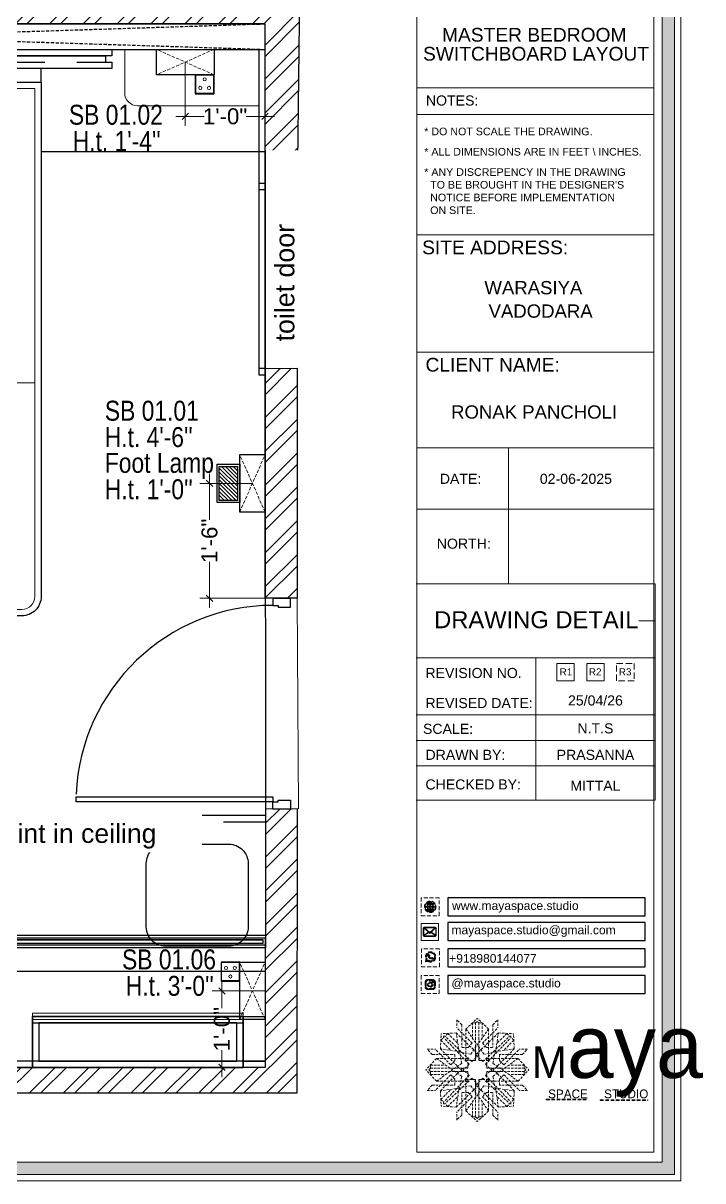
# Model space of a CAD drawing. Header units: millimetres. Extents: x 145796 to 148307, y -176303 to -174465.
# Drawn here: x 146425.8 to 146532.3, y -175260.6 to -175079.2 of the extents above; entities that cross this region are included whole.
import ezdxf
from ezdxf.enums import TextEntityAlignment as Align

# ---------------------------------------------------------------- set-up
doc = ezdxf.new("R2010")
doc.units = ezdxf.units.MM
doc.header["$MEASUREMENT"] = 0
doc.header["$PDMODE"] = 2
for name, pattern in [('00 . GROUND FLOOR$0$DASHED', [0.75, 0.5, -0.25]), ('DASHED', [0.75, 0.5, -0.25]), ('DASHED2', [0.375, 0.25, -0.125]), ('DASHEDX2', [1.5, 1, -0.5])]:
    doc.linetypes.add(name, pattern=pattern)
doc.layers.get('Defpoints').update_dxf_attribs({"color": 220})
for name, color, linetype in [('09ELECTRICAL', 5, 'Continuous'), ('AR DOOR', 40, 'Continuous'), ('AR ELE-5', 134, 'Continuous'), ('AR HATCH-7', 7, 'Continuous')]:
    doc.layers.add(name, color=color, linetype=linetype)
for name, color, linetype, lineweight in [('Dimension', 10, 'DASHEDX2', 20), ('ELEC-wires', 1, 'DASHED2', 13), ('Electrical', 84, 'Continuous', 30), ('ELEVATION ( SPIRAL STAIR )', 250, 'Continuous', 9), ('FUR1', 1, 'Continuous', 0), ('FURNITURE', 32, 'Continuous', 9), ('FURNITURE-1', 252, 'Continuous', 13), ('GF FALSE CEILING', 6, 'Continuous', 35), ('hatch-rcc', 251, 'Continuous', 9), ('Labelling', 1, 'Continuous', 25), ('NAME PLATE', 7, 'Continuous', 25), ('wall', 7, 'Continuous', 30)]:
    doc.layers.add(name, color=color, linetype=linetype, lineweight=lineweight)
doc.styles.add('Aerial', font='arial.ttf')
doc.styles.add('Arial', font='arial.ttf')
doc.styles.get("Standard").update_dxf_attribs({"font": 'arial.ttf', "height": 6})
doc.styles.add('style4', font='ARIALN.TTF')
doc.dimstyles.new('Cn_BT_9 ( BOLD )', dxfattribs={"dimtxt": 2.5, "dimasz": 1, "dimexe": 1.5, "dimexo": 0, "dimgap": 0.09, "dimtad": 0, "dimdec": 0, "dimzin": 3, "dimdsep": 46, "dimlunit": 4, "dimtxsty": 'Aerial', "dimblk": 'OBLIQUE', "dimcen": 0.09, "dimdle": 1.5, "dimclrd": 1, "dimclre": 1, "dimclrt": 5, "dimadec": 0, "dimazin": 0, "dimtfac": 0.75, "dimtdec": 0, "dimtofl": 0, "dimtmove": 0, "dimatfit": 3, "dimldrblk": 'OBLIQUE', "dimfxl": 0, "dimtolj": 1, "dimtzin": 0, "dimlwd": 15, "dimlwe": 15, "dimarcsym": 0})

# ---------------------------------------------------------------- blocks, each defined once
blk = doc.blocks.new('FSFSF')
at = {"color": 42, "lineweight": 5, "true_color": 0xe0ac11}
for p, q in [((28600.03, 143.51), (28600.03, 140.16)), ((28602.15, 141.41), (28600.03, 143.51)), ((28606.47, 133.76), (28600.03, 140.16)), ((28602.15, 141.41), (28602.15, 131.95)), ((28603.86, 139.69), (28608.58, 144.08)), ((28607.9, 142.22), (28606.58, 142.22)), ((28606.58, 142.22), (28606.58, 135.84)), ((28607.9, 142.22), (28608.58, 142.85)), ((28607.9, 142.22), (28607.9, 126.58)), ((28613.31, 139.69), (28608.58, 144.08)), ((28609.27, 142.22), (28608.59, 142.85)), ((28609.27, 142.22), (28609.27, 126.58)), ((28609.27, 142.22), (28610.59, 142.22)), ((28610.59, 142.22), (28610.59, 135.84)), ((28610.7, 133.76), (28617.14, 140.16)), ((28615.02, 141.41), (28617.14, 143.51)), ((28615.02, 141.41), (28615.02, 131.95)), ((28617.14, 143.51), (28617.14, 140.16)), ((28593.19, 131.45), (28593.54, 137.71)), ((28593.39, 135), (28594.56, 136.12)), ((28599.8, 138.06), (28593.54, 137.71)), ((28595.12, 136.69), (28594.53, 136.69)), ((28594.56, 136.12), (28594.56, 136.71)), ((28605.17, 124.98), (28594.56, 136.12)), ((28596.24, 137.86), (28595.12, 136.69)), ((28606.27, 126.08), (28595.12, 136.69)), ((28596.24, 137.86), (28600.47, 133.65)), ((28601.03, 130), (28599.8, 138.06)), ((28599.8, 138.05), (28608.58, 129.56)), ((28603.86, 126.58), (28603.86, 139.69)), ((28603.86, 139.69), (28608.58, 133.02)), ((28613.31, 139.69), (28608.59, 133.02)), ((28617.37, 138.05), (28608.59, 129.56)), ((28610.9, 126.08), (28622.05, 136.69)), ((28612.02, 124.98), (28622.62, 136.12)), ((28613.31, 126.58), (28613.31, 139.69)), ((28616.14, 130), (28617.37, 138.06)), ((28620.93, 137.86), (28616.7, 133.65)), ((28617.37, 138.06), (28623.63, 137.71)), ((28620.93, 137.86), (28622.05, 136.69)), ((28622.05, 136.69), (28622.64, 136.69)), ((28622.62, 136.12), (28622.62, 136.71)), ((28623.8, 135), (28622.62, 136.12)), ((28624, 131.45), (28623.65, 137.71)), ((28587.73, 131.22), (28591.08, 131.22)), ((28589.84, 129.1), (28587.73, 131.22)), ((28597.49, 124.78), (28591.08, 131.22)), ((28593.19, 131.45), (28601.69, 122.67)), ((28601.25, 130.22), (28593.19, 131.45)), ((28593.39, 135), (28597.6, 130.78)), ((28604.75, 131.95), (28602.15, 131.95)), ((28606.47, 133.76), (28604.75, 131.95)), ((28605.86, 129.18), (28608.58, 133.02)), ((28611.31, 129.18), (28608.59, 133.02)), ((28610.7, 133.76), (28612.42, 131.95)), ((28612.42, 131.95), (28615.02, 131.95)), ((28623.99, 131.45), (28615.5, 122.67)), ((28615.94, 130.22), (28624, 131.45)), ((28623.8, 135), (28619.59, 130.78)), ((28619.7, 124.78), (28626.1, 131.22)), ((28629.45, 131.22), (28626.1, 131.22)), ((28627.34, 129.1), (28629.45, 131.22)), ((28591.56, 127.39), (28587.17, 122.66)), ((28589.84, 129.1), (28599.29, 129.1)), ((28604.66, 127.39), (28591.56, 127.39)), ((28591.56, 127.39), (28598.23, 122.67)), ((28597.49, 124.78), (28599.29, 126.5)), ((28599.29, 126.5), (28599.29, 129.1)), ((28605.86, 129.18), (28601.03, 130)), ((28602.07, 125.39), (28601.25, 130.22)), ((28603.68, 126.54), (28603.68, 127.39)), ((28604.66, 126.54), (28603.68, 126.54)), ((28604.71, 127.57), (28603.86, 127.57)), ((28607.9, 126.58), (28603.86, 126.58)), ((28604.66, 123.35), (28604.66, 127.39)), ((28604.7, 126.58), (28604.71, 127.57)), ((28606.27, 126.08), (28608.58, 128.27)), ((28607.9, 128.92), (28608.58, 129.56)), ((28607.9, 128.92), (28608.58, 128.27)), ((28609.27, 128.92), (28608.59, 129.56)), ((28609.27, 128.92), (28608.59, 128.27)), ((28610.9, 126.08), (28608.59, 128.27)), ((28609.27, 126.58), (28613.31, 126.58)), ((28611.31, 129.18), (28616.14, 130)), ((28612.46, 126.58), (28612.46, 127.57)), ((28612.46, 127.57), (28613.31, 127.57)), ((28612.52, 123.35), (28612.52, 127.39)), ((28612.52, 127.39), (28625.63, 127.39)), ((28612.52, 126.54), (28613.51, 126.54)), ((28613.51, 126.54), (28613.51, 127.39)), ((28615.12, 125.39), (28615.94, 130.22)), ((28627.34, 129.1), (28617.89, 129.1)), ((28617.89, 126.5), (28617.89, 129.1)), ((28619.7, 124.78), (28617.89, 126.5)), ((28625.63, 127.39), (28618.96, 122.67)), ((28625.63, 127.39), (28630.02, 122.66)), ((28591.56, 117.94), (28587.17, 122.66)), ((28589.03, 123.35), (28588.4, 122.67)), ((28589.03, 121.98), (28588.4, 122.65)), ((28589.03, 123.35), (28589.03, 124.67)), ((28589.03, 124.67), (28595.4, 124.67)), ((28589.03, 123.35), (28604.66, 123.35)), ((28589.03, 121.98), (28604.66, 121.98)), ((28589.03, 121.98), (28589.03, 120.66)), ((28589.03, 120.66), (28595.4, 120.66)), ((28591.56, 117.94), (28598.23, 122.65)), ((28593.19, 113.88), (28601.69, 122.65)), ((28602.07, 125.39), (28598.23, 122.67)), ((28602.07, 119.94), (28598.23, 122.65)), ((28602.33, 123.35), (28601.69, 122.67)), ((28602.33, 121.98), (28601.69, 122.65)), ((28602.33, 123.35), (28602.97, 122.67)), ((28602.33, 121.98), (28602.97, 122.65)), ((28605.17, 124.98), (28602.97, 122.67)), ((28605.17, 120.35), (28602.97, 122.65)), ((28604.66, 121.98), (28604.66, 117.94)), ((28612.02, 124.98), (28614.21, 122.67)), ((28612.02, 120.35), (28614.21, 122.65)), ((28628.16, 123.35), (28612.52, 123.35)), ((28612.52, 121.98), (28612.52, 117.94)), ((28628.16, 121.98), (28612.52, 121.98)), ((28614.85, 123.35), (28614.21, 122.67)), ((28614.85, 121.98), (28614.21, 122.65)), ((28614.85, 123.35), (28615.5, 122.67)), ((28614.85, 121.98), (28615.5, 122.65)), ((28615.12, 125.39), (28618.96, 122.67)), ((28615.12, 119.94), (28618.96, 122.65)), ((28623.99, 113.88), (28615.5, 122.65)), ((28625.63, 117.94), (28618.96, 122.65)), ((28628.16, 124.67), (28621.78, 124.67)), ((28628.16, 120.66), (28621.78, 120.66)), ((28625.63, 117.94), (28630.02, 122.66)), ((28628.16, 123.35), (28628.16, 124.67)), ((28628.16, 123.35), (28628.78, 122.67)), ((28628.16, 121.98), (28628.78, 122.65)), ((28628.16, 121.98), (28628.16, 120.66)), ((28589.84, 116.23), (28587.73, 114.11)), ((28589.84, 116.23), (28599.29, 116.23)), ((28597.49, 120.54), (28591.08, 114.11)), ((28604.66, 117.94), (28591.56, 117.94)), ((28605.17, 120.35), (28594.56, 109.2)), ((28606.27, 119.15), (28595.12, 108.54)), ((28597.49, 120.54), (28599.29, 118.83)), ((28599.29, 118.83), (28599.29, 116.23)), ((28605.86, 116.05), (28601.03, 115.23)), ((28602.07, 119.94), (28601.25, 115.1)), ((28604.66, 118.78), (28603.68, 118.78)), ((28603.68, 118.78), (28603.68, 117.94)), ((28607.9, 118.65), (28603.86, 118.65)), ((28603.86, 118.65), (28603.86, 105.54)), ((28604.71, 117.66), (28603.86, 117.66)), ((28604.7, 118.65), (28604.71, 117.66)), ((28605.86, 116.05), (28608.58, 112.21)), ((28606.27, 119.15), (28608.58, 116.96)), ((28607.9, 103.01), (28607.9, 118.65)), ((28607.9, 116.31), (28608.58, 116.96)), ((28607.9, 116.31), (28608.58, 115.67)), ((28610.9, 119.15), (28608.59, 116.96)), ((28609.27, 116.31), (28608.59, 116.96)), ((28609.27, 116.31), (28608.59, 115.67)), ((28611.31, 116.05), (28608.59, 112.21)), ((28609.27, 118.65), (28613.31, 118.65)), ((28609.27, 103.01), (28609.27, 118.65)), ((28610.9, 119.15), (28622.05, 108.54)), ((28611.31, 116.05), (28616.14, 115.23)), ((28612.02, 120.35), (28622.62, 109.2)), ((28612.46, 118.65), (28612.46, 117.66)), ((28612.46, 117.66), (28613.31, 117.66)), ((28612.52, 118.78), (28613.51, 118.78)), ((28612.52, 117.94), (28625.63, 117.94)), ((28613.31, 118.65), (28613.31, 105.54)), ((28613.51, 118.78), (28613.51, 117.94)), ((28615.12, 119.94), (28615.94, 115.1)), ((28619.7, 120.54), (28617.89, 118.83)), ((28617.89, 118.83), (28617.89, 116.23)), ((28627.34, 116.23), (28617.89, 116.23)), ((28619.7, 120.54), (28626.1, 114.11)), ((28627.34, 116.23), (28629.45, 114.11)), ((28587.73, 114.11), (28591.08, 114.11)), ((28601.25, 115.1), (28593.19, 113.87)), ((28593.19, 113.87), (28593.54, 107.62)), ((28593.39, 110.32), (28597.6, 114.55)), ((28596.24, 107.37), (28600.47, 111.58)), ((28599.8, 107.17), (28608.58, 115.67)), ((28601.03, 115.23), (28599.8, 107.17)), ((28606.47, 111.47), (28600.03, 105.07)), ((28602.15, 103.82), (28602.15, 113.27)), ((28604.75, 113.27), (28602.15, 113.27)), ((28603.86, 105.54), (28608.58, 112.21)), ((28606.47, 111.47), (28604.75, 113.27)), ((28617.37, 107.17), (28608.59, 115.67)), ((28613.31, 105.54), (28608.59, 112.21)), ((28610.7, 111.47), (28612.42, 113.27)), ((28610.7, 111.47), (28617.14, 105.07)), ((28612.42, 113.27), (28615.02, 113.27)), ((28615.02, 103.82), (28615.02, 113.27)), ((28615.94, 115.1), (28624, 113.87)), ((28616.14, 115.23), (28617.37, 107.17)), ((28620.93, 107.37), (28616.7, 111.58)), ((28623.8, 110.32), (28619.59, 114.55)), ((28624, 113.87), (28623.65, 107.62)), ((28629.45, 114.11), (28626.1, 114.11)), ((28593.39, 110.32), (28594.56, 109.2)), ((28599.8, 107.17), (28593.54, 107.52)), ((28595.12, 108.54), (28594.53, 108.54)), ((28594.56, 109.2), (28594.56, 108.61)), ((28596.24, 107.37), (28595.12, 108.54)), ((28606.58, 103.01), (28606.58, 109.38)), ((28610.59, 103.01), (28610.59, 109.38)), ((28617.37, 107.17), (28623.63, 107.52)), ((28620.93, 107.37), (28622.05, 108.54)), ((28622.05, 108.54), (28622.64, 108.54)), ((28623.8, 110.32), (28622.62, 109.2)), ((28622.62, 109.2), (28622.62, 108.61)), ((28600.03, 101.71), (28600.03, 105.07)), ((28602.15, 103.82), (28600.03, 101.71)), ((28603.86, 105.54), (28608.58, 101.15)), ((28607.9, 103.01), (28606.58, 103.01)), ((28607.9, 103.01), (28608.58, 102.38)), ((28613.31, 105.54), (28608.58, 101.15)), ((28609.27, 103.01), (28608.59, 102.38)), ((28609.27, 103.01), (28610.59, 103.01)), ((28615.02, 103.82), (28617.14, 101.71)), ((28617.14, 101.71), (28617.14, 105.07))]:
    blk.add_line(p, q, dxfattribs=at)
blk = doc.blocks.new('hgwg')
at = {"layer": 'Dimension', "true_color": 0xd39e00}
h = blk.add_hatch(color=42, dxfattribs=at)
h.dxf.hatch_style = 1
h.paths.add_polyline_path([(27505.71, 45.05), (27494.27, 45.05), (27494.27, 44.9), (27505.71, 44.9)])
h = blk.add_hatch(color=42, dxfattribs=at)
h.dxf.hatch_style = 1
h.paths.add_polyline_path([(27523.3, 44.9), (27509.68, 44.9), (27509.68, 44.75), (27523.3, 44.75)])
at = {"layer": 'Dimension', "color": 42, "true_color": 0xd39e00}
for p, q in [((27494.27, 45.05), (27505.71, 45.05)), ((27494.27, 44.9), (27494.27, 45.05)), ((27494.27, 44.9), (27505.71, 44.9)), ((27505.71, 45.05), (27505.71, 44.9)), ((27509.68, 44.9), (27523.3, 44.9)), ((27509.68, 44.9), (27509.68, 44.75)), ((27509.68, 44.75), (27523.3, 44.75)), ((27523.3, 44.75), (27523.3, 44.9))]:
    blk.add_line(p, q, dxfattribs=at)
at = {"layer": 'Dimension', "color": 42, "true_color": 0xd39e00, "attachment_point": 1}
for s, width, insert, char_height in [('{\\fCinzel|b0|i0|c0|p2;\\H1.5x;M\\fAmsterdam One|b0|i0|c0|p2;\\H2x;aya}', 85.3277, (27490.17, 69.17), 6), ('{\\fCinzel|b0|i0|c0|p0;SPACE     STUDIO}', 66.129, (27494.83, 47.86), 2.5)]:
    blk.add_mtext_dynamic_manual_height_columns(s, width=width, gutter_width=30, heights=[0], dxfattribs=dict(at, insert=insert, char_height=char_height))
blk = doc.blocks.new('aggerg')
at = {"layer": 'Dimension', "color": 42, "true_color": 0xd39e00}
blk.add_lwpolyline([(-1.41, 1.41), (1.41, 1.41), (1.41, -1.41), (-1.41, -1.41)], close=True, dxfattribs=at)
at = {"layer": 'NAME PLATE', "lineweight": 0, "insert": (-0.03, 0.62), "char_height": 1.151, "width": 2.2458, "attachment_point": 2, "style": 'Arial'}
blk.add_mtext('R3', dxfattribs=at)
blk = doc.blocks.new('QEGW4TG')
at = {"layer": 'Dimension', "true_color": 0x000000}
h = blk.add_hatch(color=18, dxfattribs=at)
h.dxf.hatch_style = 1
h.paths.add_polyline_path([(2.69, 1.93, 0.170513), (2.95, 1.97, 0.190337), (3.11, 2.18, 0.316231), (3.07, 2.28), (2.79, 2.37, 0.273721), (2.69, 2.34, 0.040749), (2.63, 2.27, -0.441282), (2.53, 2.25, -0.11828), (2.06, 2.64, -0.441282), (2.07, 2.74, 0.040749), (2.13, 2.81, 0.290083), (2.14, 2.92), (2.01, 3.18, 0.316231), (1.91, 3.2, 0.190337), (1.73, 3, 0.170513), (1.72, 2.74, 0.252784)], flags=0)
h.paths.add_polyline_path([(1.19, 1.98), (1.03, 1.3, 0.550912), (1.11, 1.23), (1.75, 1.39, 6.344125)])
h.paths.add_polyline_path([(1.81, 1.7), (1.4, 1.6), (1.5, 2.03, -9.071339)], flags=16)
h.paths.add_polyline_path([(3.11, 2.16, -0.17811), (2.95, 1.97, -0.170513), (2.69, 1.93, -0.252784), (1.72, 2.74, -0.170513), (1.73, 3, -0.17811), (1.89, 3.19, -0.370089), (2.01, 3.18), (2.14, 2.92, -0.307185), (2.13, 2.8, -0.041087), (2.06, 2.73, 0.321676), (2.05, 2.65, 0.126524), (2.55, 2.24, 0.312216), (2.62, 2.26, -0.041087), (2.68, 2.34, -0.290673), (2.79, 2.37), (3.07, 2.28, -0.370089)], flags=0)
h = blk.add_hatch(color=18, dxfattribs=at)
h.dxf.hatch_style = 1
h.paths.add_polyline_path([(2.79, 2.37, 0.273721), (2.69, 2.34, 0.040749), (2.63, 2.27, -0.441282), (2.53, 2.25, -0.11828), (2.06, 2.64, -0.441282), (2.07, 2.74, 0.040749), (2.13, 2.81, 0.290083), (2.14, 2.92), (2.01, 3.18, 0.316231), (1.91, 3.2, 0.190337), (1.73, 3, 0.170513), (1.72, 2.74, 0.252784), (2.69, 1.93, 0.170513), (2.95, 1.97, 0.190337), (3.11, 2.18, 0.316231), (3.07, 2.28)])
for p, q in [((2.01, 3.18), (2.14, 2.92)), ((1.19, 1.98), (1.03, 1.3)), ((1.1, 1.23), (1.75, 1.39)), ((1.5, 2.03), (1.4, 1.6)), ((1.4, 1.6), (1.81, 1.7)), ((3.07, 2.28), (2.8, 2.36))]:
    blk.add_line(p, q)
blk.add_lwpolyline([(0, 0), (4.68, 0), (4.68, 4.68), (0, 4.68)], close=True)
for centre, radius, start, end in [((2.39, 2.56), 1.34, 241.4727, 205.6422), ((2.39, 2.56), 1.04, 235.9962, 210.8333), ((2.09, 2.87), 0.39, 159.7007, 198.4072), ((2.07, 2.87), 0.364, 118.9685, 159.3648), ((1.94, 3.12), 0.0896, 41.8985, 123.1344), ((1.09, 1.29), 0.0598, 164.8483, 282.1458), ((2.96, 3.23), 1.33, 201.4218, 258.1669), ((2.11, 2.68), 0.066, 135.9932, 224.8892), ((1.67, 3.16), 0.586, 312.4617, 321.8728), ((3.12, 3.42), 1.31, 216.5455, 243.5279), ((2.05, 2.87), 0.104, 320.3924, 28.6971), ((2.57, 2.3), 0.066, 234.2482, 323.1441), ((3.11, 1.94), 0.586, 137.2645, 146.6756), ((2.76, 2.27), 0.104, 70.4402, 138.745), ((2.75, 2.31), 0.39, 260.7301, 299.4366), ((2.76, 2.29), 0.364, 299.7725, 340.1688), ((3.03, 2.2), 0.0896, 336.0029, 57.2388)]:
    blk.add_arc(centre, radius, start, end)
blk = doc.blocks.new('ASGERG')
at = {"layer": 'Dimension', "true_color": 0x000000}
h = blk.add_hatch(color=18, dxfattribs=at)
h.dxf.hatch_style = 1
h.paths.add_polyline_path([(0.99, 1.7, 0.353872), (1.69, 1.03), (2.96, 1.03, 0.353872), (3.66, 1.7), (3.66, 2.99, 0.353872), (2.96, 3.67), (1.69, 3.67, 0.353872), (0.99, 2.99)])
h.paths.add_polyline_path([(1.27, 2.97, -0.353872), (1.72, 3.4), (2.94, 3.4, -0.353872), (3.38, 2.97), (3.38, 1.72, -0.353872), (2.94, 1.3), (1.72, 1.3, -0.353872), (1.27, 1.72)], flags=16)
h.paths.add_polyline_path([(3.02, 2.35, -1), (1.64, 2.35, -1)], flags=0)
h.paths.add_polyline_path([(2.74, 2.35, -1), (1.92, 2.35, -1)], flags=0)
h.paths.add_polyline_path([(2.86, 3.02, -1), (3.19, 3.02, -1)], flags=0)
h.paths.add_polyline_path([(1.64, 2.35, 1), (3.02, 2.35, 1)], flags=0)
h = blk.add_hatch(color=18, dxfattribs=at)
h.dxf.hatch_style = 1
h.paths.add_polyline_path([(1.64, 2.35, 1), (3.02, 2.35, 1)])
h.paths.add_polyline_path([(2.74, 2.35, -1), (1.92, 2.35, -1)], flags=16)
h = blk.add_hatch(color=18, dxfattribs=at)
h.dxf.hatch_style = 1
h.paths.add_polyline_path([(3.19, 3.02, 1), (2.86, 3.02, 1)])
for p, q in [((1.69, 3.67), (2.96, 3.67)), ((2.94, 3.4), (1.72, 3.4)), ((0.99, 2.99), (0.99, 1.7)), ((1.27, 2.97), (1.27, 1.72)), ((1.69, 1.03), (2.96, 1.03)), ((2.94, 1.3), (1.72, 1.3)), ((3.38, 2.97), (3.38, 1.72)), ((3.66, 2.99), (3.66, 1.7))]:
    blk.add_line(p, q)
blk.add_lwpolyline([(0, 0), (4.68, 0), (4.68, 4.68), (0, 4.68)], close=True)
for centre, radius in [((2.33, 2.35), 0.694), ((3.02, 3.02), 0.168), ((2.33, 2.35), 0.414)]:
    blk.add_circle(centre, radius)
for centre, radius, start, end in [((1.76, 2.89), 0.778, 94.8631, 172.8127), ((1.76, 2.91), 0.491, 94.8631, 172.8127), ((2.9, 2.91), 0.491, 7.1873, 85.1369), ((2.89, 2.89), 0.778, 7.1873, 85.1369), ((1.76, 1.8), 0.778, 187.1873, 265.1369), ((1.76, 1.78), 0.491, 187.1873, 265.1369), ((2.9, 1.78), 0.491, 274.8631, 352.8127), ((2.89, 1.8), 0.778, 274.8631, 352.8127)]:
    blk.add_arc(centre, radius, start, end)
blk = doc.blocks.new('DTGWEGEARG')
at = {"layer": 'Dimension', "true_color": 0x000000}
h = blk.add_hatch(color=18, dxfattribs=at)
h.dxf.hatch_style = 1
h.paths.add_polyline_path([(3.83, 2.34, 1), (0.85, 2.34, 1)])
h.paths.add_polyline_path([(2.51, 1.01, 0.105795), (2.96, 1.58, -0.055205), (3.3, 1.41, -0.169822)], flags=16)
h.paths.add_polyline_path([(2.41, 1.12), (2.41, 1.69, -0.058279), (2.81, 1.63, -0.103353)], flags=16)
h.paths.add_polyline_path([(2.26, 1.13, -0.101741), (1.87, 1.63, -0.057171), (2.26, 1.69)], flags=16)
h.paths.add_polyline_path([(2.17, 1.01, -0.169822), (1.38, 1.41, -0.055205), (1.72, 1.58, 0.105795)], flags=16)
h.paths.add_polyline_path([(3.02, 1.72, 0.081336), (3.13, 2.27), (3.68, 2.27, -0.152069), (3.4, 1.52, 0.05687)], flags=16)
h.paths.add_polyline_path([(2.87, 1.77, 0.061945), (2.41, 1.84), (2.41, 2.27), (2.98, 2.27, -0.081344)], flags=16)
h.paths.add_polyline_path([(2.26, 1.84, 0.060923), (1.8, 1.77, -0.081344), (1.7, 2.27), (2.26, 2.27)], flags=16)
h.paths.add_polyline_path([(1.66, 1.72, 0.05687), (1.28, 1.52, -0.152069), (1, 2.27), (1.55, 2.27, 0.081336)], flags=16)
h.paths.add_polyline_path([(2.41, 2.42), (2.41, 2.83, 0.061945), (2.87, 2.91, -0.080009), (2.98, 2.42)], flags=16)
h.paths.add_polyline_path([(3.13, 2.42, 0.080116), (3.02, 2.96, 0.05687), (3.4, 3.16, 0.028258), (3.3, 3.27, -0.055205), (2.96, 3.1, 0.105795), (2.51, 3.67, -0.36029), (3.68, 2.42)], flags=16)
h.paths.add_polyline_path([(2.26, 2.42), (1.7, 2.42, -0.080009), (1.8, 2.91, 0.060923), (2.26, 2.84)], flags=16)
h.paths.add_polyline_path([(1.55, 2.42), (1, 2.42, -0.150466), (1.28, 3.16, 0.05687), (1.66, 2.96, 0.080116)], flags=16)
h.paths.add_polyline_path([(2.41, 2.98), (2.41, 3.56, -0.103353), (2.81, 3.05, -0.058279)], flags=16)
h.paths.add_polyline_path([(2.26, 2.99, -0.057171), (1.87, 3.05, -0.101741), (2.26, 3.55)], flags=16)
h.paths.add_polyline_path([(1.72, 3.1, -0.055205), (1.38, 3.27, -0.169822), (2.17, 3.67, 0.105795)], flags=16)
blk.add_lwpolyline([(0, 0), (4.68, 0), (4.68, 4.68), (0, 4.68)], close=True)
at = {"layer": 'Dimension', "color": 18, "true_color": 0x000000}
for p, q in [((2.26, 3.55), (2.26, 2.99)), ((2.41, 3.56), (2.41, 2.98)), ((1, 2.42), (1.55, 2.42)), ((1, 2.27), (1.55, 2.27)), ((1.7, 2.42), (2.26, 2.42)), ((1.7, 2.27), (2.26, 2.27)), ((2.26, 2.84), (2.26, 2.42)), ((2.26, 2.27), (2.26, 1.84)), ((2.26, 1.69), (2.26, 1.13)), ((2.41, 2.83), (2.41, 2.42)), ((2.41, 2.42), (2.98, 2.42)), ((2.41, 2.27), (2.98, 2.27)), ((2.41, 2.27), (2.41, 1.84)), ((2.41, 1.69), (2.41, 1.12)), ((3.13, 2.42), (3.68, 2.42)), ((3.13, 2.27), (3.68, 2.27))]:
    blk.add_line(p, q, dxfattribs=at)
blk.add_circle((2.34, 2.34), 1.49, dxfattribs=at)
for centre, radius, start, end in [((2.34, 2.34), 1.34, 142.3819, 176.6093), ((2.34, 4.74), 1.9, 236.1399, 249.1595), ((2.34, 2.34), 1.34, 97.3549, 135.9073), ((2.34, 4.74), 1.75, 236.7417, 249.3811), ((3.28, 2.34), 1.73, 129.9301, 154.0867), ((3.28, 2.34), 1.58, 130.1073, 153.3446), ((2.34, 4.74), 1.75, 254.3336, 267.422), ((1.4, 2.34), 1.58, 26.6554, 50.2584), ((2.34, 4.74), 1.75, 272.3248, 285.6664), ((2.34, 2.34), 1.34, 3.3907, 82.6451), ((1.4, 2.34), 1.73, 25.9133, 50.0699), ((2.34, 4.74), 1.75, 290.6189, 303.2583), ((2.34, 4.74), 1.9, 290.8405, 303.8601), ((2.34, 2.34), 1.34, 183.0315, 217.6181), ((2.34, -0.06), 1.9, 110.8405, 123.8601), ((2.34, -0.06), 1.75, 110.6189, 123.2583), ((2.34, 2.34), 1.34, 224.0927, 262.6451), ((3.28, 2.34), 1.73, 159.0567, 177.3789), ((3.28, 2.34), 1.73, 182.3435, 200.9433), ((3.28, 2.34), 1.58, 158.8325, 177.1302), ((3.28, 2.34), 1.58, 182.5658, 201.1675), ((3.28, 2.34), 1.73, 205.9133, 230.0699), ((2.34, 4.74), 1.9, 253.6799, 267.6253), ((2.34, -0.06), 1.9, 92.3747, 106.3201), ((2.34, -0.06), 1.75, 92.578, 105.6664), ((3.28, 2.34), 1.58, 206.6554, 229.8927), ((2.34, 4.74), 1.9, 272.1415, 286.3201), ((2.34, -0.06), 1.9, 73.6799, 87.8585), ((2.34, -0.06), 1.75, 74.3336, 87.6752), ((1.4, 2.34), 1.58, 309.7416, 333.3446), ((1.4, 2.34), 1.73, 309.9301, 334.0867), ((2.34, 2.34), 1.34, 277.3549, 315.9073), ((1.4, 2.34), 1.58, 2.8698, 21.1675), ((1.4, 2.34), 1.58, 338.8325, 357.4342), ((2.34, -0.06), 1.75, 56.7417, 69.3811), ((1.4, 2.34), 1.73, 2.6211, 20.9433), ((1.4, 2.34), 1.73, 339.0567, 357.6565), ((2.34, -0.06), 1.9, 56.1399, 69.1595), ((2.34, 2.34), 1.34, 322.3819, 356.9685)]:
    blk.add_arc(centre, radius, start, end, dxfattribs=at)
blk = doc.blocks.new('*U20')
for points in [[(-1160, 0), (-1120, 0), (-1120, 30), (-1110, 30), (-1110, 100), (-1160, 100)], [(40, 0), (0, 0), (0, 30), (-10, 30), (-10, 100), (40, 100)], [(0, 0), (0, -1120), (-30, -1120), (-30, 0)]]:
    blk.add_lwpolyline(points, close=True)
at = {"layer": 'AR ELE-5', "linetype": 'ByBlock', "ltscale": 15}
blk.add_arc((1.6, 0.7), 1121.6, 180.03474, 267.62699, dxfattribs=at)
blk = doc.blocks.new('FLOOR LT.')
at = {"layer": '09ELECTRICAL'}
h = blk.add_hatch(dxfattribs=at)
h.set_pattern_fill('ANSI31', color=256, scale=6.05916, angle=180, style=0)
h.set_pattern_definition([(225, (8190.6031, -14293.93296), (0.535559115, -0.535559115), [])])
h.paths.add_polyline_path([(0.56, -5.52), (-8.83, -5.52), (-8.83, -0.49), (0.56, -0.49)])
for points in [[(1.17, -6.13), (-9.43, -6.13), (-9.43, 0.12), (1.17, 0.12)], [(0.56, -5.52), (-8.83, -5.52), (-8.83, -0.49), (0.56, -0.49)]]:
    blk.add_lwpolyline(points, close=True, dxfattribs=at)
blk = doc.blocks.new('RGH')
at = {"color": 242, "linetype": 'DASHED', "true_color": 0xcd2027}
for p, q in [((130318.55, 18194.22), (130309.54, 18198.2)), ((130318.55, 18198.2), (130309.54, 18194.22))]:
    blk.add_line(p, q, dxfattribs=at)
at = {"layer": 'ELEC-wires', "color": 5, "linetype": 'ByBlock', "lineweight": 30, "ltscale": 4}
blk.add_lwpolyline([(130309.54, 18198.2), (130318.55, 18198.2), (130318.55, 18194.22), (130309.54, 18194.22)], close=True, dxfattribs=at)
blk = doc.blocks.new('_Oblique')
at = {"layer": 'wall', "color": 0, "lineweight": -2}
blk.add_line((-0.5, -0.5), (0.5, 0.5), dxfattribs=at)
blk = doc.blocks.new('*D110')
at = {"layer": 'Defpoints', "color": 0, "ltscale": 10, "transparency": 16777216}
for p in [(146461.71, -175151.34), (146454.99, -175169.34), (146463.7, -175169.34, 0.25)]:
    blk.add_point(p, dxfattribs=at)
at = {"layer": 'FURNITURE', "color": 1, "lineweight": 15, "ltscale": 10, "transparency": 16777216}
for p, q in [((146454.99, -175149.84), (146454.99, -175157.04)), ((146461.71, -175151.34), (146453.49, -175151.34)), ((146454.99, -175170.84), (146454.99, -175163.63)), ((146463.7, -175169.34), (146453.49, -175169.34))]:
    blk.add_line(p, q, dxfattribs=at)
for p, rotation in [((146454.99, -175151.34), 90), ((146454.99, -175169.34), 270)]:
    blk.add_blockref('_Oblique', p, dxfattribs=dict(at, rotation=rotation))
at = {"layer": 'FURNITURE', "color": 5, "ltscale": 10, "transparency": 16777216, "insert": (146454.99, -175160.34), "char_height": 2.5, "attachment_point": 5, "rotation": 90, "style": 'Aerial'}
blk.add_mtext('\\A1;1\'-6"', dxfattribs=at)
blk = doc.blocks.new('*D111')
at = {"layer": 'Defpoints', "color": 0, "ltscale": 10, "transparency": 16777216}
for p in [(146463.71, -175230.84, 0.25), (146456.93, -175242.84), (146463.7, -175242.84, 0.25)]:
    blk.add_point(p, dxfattribs=at)
at = {"layer": 'FURNITURE', "color": 1, "lineweight": 15, "ltscale": 10, "transparency": 16777216}
for p, q in [((146456.93, -175229.34), (146456.93, -175233.54)), ((146463.71, -175230.84), (146455.43, -175230.84)), ((146456.93, -175244.34), (146456.93, -175240.13)), ((146463.7, -175242.84), (146455.43, -175242.84))]:
    blk.add_line(p, q, dxfattribs=at)
for p, rotation in [((146456.93, -175230.84), 90), ((146456.93, -175242.84), 270)]:
    blk.add_blockref('_Oblique', p, dxfattribs=dict(at, rotation=rotation))
at = {"layer": 'FURNITURE', "color": 5, "ltscale": 10, "transparency": 16777216, "insert": (146456.93, -175236.84), "char_height": 2.5, "attachment_point": 5, "rotation": 90, "style": 'Aerial'}
blk.add_mtext('\\A1;1\'-0"', dxfattribs=at)
blk = doc.blocks.new('erfer')
at = {"layer": 'hatch-rcc', "lineweight": 30}
blk.add_lwpolyline([(1905.9, -1304.21), (1908.38, -1304.21), (1908.38, -1306.73), (1905.9, -1306.73)], close=True, dxfattribs=at)
at = {"layer": 'hatch-rcc'}
blk.add_lwpolyline([(1905.96, -1304.28), (1908.31, -1304.28), (1908.31, -1306.66), (1905.96, -1306.66)], close=True, dxfattribs=at)
for centre in [(1907.14, -1304.81), (1906.56, -1305.95), (1907.72, -1305.95)]:
    blk.add_circle(centre, 0.211, dxfattribs=at)
blk = doc.blocks.new('*D115')
at = {"layer": 'Defpoints', "color": 0, "ltscale": 10, "transparency": 16777216}
for p in [(146451.2, -175085.33, 0.25), (146463.67, -175087.31, 0.25), (146463.67, -175093.84)]:
    blk.add_point(p, dxfattribs=at)
at = {"layer": 'FURNITURE', "color": 1, "lineweight": 15, "ltscale": 10, "transparency": 16777216}
for p, q in [((146451.2, -175085.33), (146451.2, -175095.34)), ((146463.67, -175087.31), (146463.67, -175095.34)), ((146449.7, -175093.84), (146454.14, -175093.84)), ((146465.17, -175093.84), (146460.73, -175093.84))]:
    blk.add_line(p, q, dxfattribs=at)
at = {"layer": 'FURNITURE', "color": 1, "lineweight": 15, "ltscale": 10, "transparency": 16777216, "rotation": 180}
blk.add_blockref('_Oblique', (146451.2, -175093.84), dxfattribs=at)
at = {"layer": 'FURNITURE', "color": 1, "lineweight": 15, "ltscale": 10, "transparency": 16777216}
blk.add_blockref('_Oblique', (146463.67, -175093.84), dxfattribs=at)
at = {"layer": 'FURNITURE', "color": 5, "ltscale": 10, "transparency": 16777216, "insert": (146457.43, -175093.84), "char_height": 2.5, "attachment_point": 5, "style": 'Aerial'}
blk.add_mtext('\\A1;1\'-0"', dxfattribs=at)

msp = doc.modelspace()

# ---------------------------------------------------------------- hatches: boundary and pattern name
at = {"layer": 'AR HATCH-7', "lineweight": 0, "true_color": 0x939598, "transparency": 33554687}
h = msp.add_hatch(dxfattribs=at)
h.set_pattern_fill('ANSI32', color=252, scale=10)
h.set_pattern_definition([(45, (12454.5157, 8517.5385), (-2.65165043, 2.65165043), []), (45, (12456.2835, 8517.5385), (-2.65165043, 2.65165043), [])])
h.paths.add_polyline_path([(146469.15, -175070.27), (146309.19, -175070.72), (146309.19, -175117.34), (146314.19, -175117.34), (146314.19, -175083.34), (146338.69, -175083.34), (146338.69, -175079.34), (146463.69, -175079.34), (146463.7, -175104.33), (146463.7, -175104.33), (146463.7, -175105.35), (146468.7, -175105.31)])
h.paths.add_polyline_path([(146314.19, -175176.34), (146309.19, -175176.34), (146309.19, -175246.84), (146468.73, -175246.84), (146468.78, -175202.34), (146463.78, -175202.37), (146463.7, -175242.84), (146364.71, -175242.84), (146364.71, -175242.84), (146314.19, -175242.84), (146314.2, -175222.74)])
h.paths.add_polyline_path([(146468.7, -175133.3), (146463.7, -175133.34), (146463.7, -175169.34), (146468.7, -175169.31)])
at = {"layer": 'Dimension', "true_color": 0xd39e00, "transparency": 33554687}
h = msp.add_hatch(color=42, dxfattribs=at)
h.paths.add_polyline_path([(146251.78, -175065.33), (146251.78, -175259.63), (146527.84, -175259.63), (146527.84, -175065.33)])
h.paths.add_polyline_path([(146253.72, -175067.27), (146525.9, -175067.27), (146525.9, -175257.7), (146253.72, -175257.7)], flags=16)
at = {"layer": 'Dimension', "true_color": 0x000000, "transparency": 33554687}
h = msp.add_hatch(color=18, dxfattribs=at)
h.dxf.hatch_style = 1
h.paths.add_polyline_path([(146490.31, -175222.31, 0.414214), (146490.52, -175222.1), (146490.52, -175221.07, 0.414214), (146490.31, -175220.87), (146488.68, -175220.87, 0.414214), (146488.47, -175221.07), (146488.47, -175222.1, 0.414214), (146488.68, -175222.31)])
h.paths.add_polyline_path([(146489.65, -175221.69), (146490.4, -175222.19, -0.198912), (146490.31, -175222.23), (146488.68, -175222.23, -0.198912), (146488.59, -175222.19), (146489.34, -175221.69), (146489.49, -175221.83)], flags=16)
h.paths.add_polyline_path([(146489.49, -175221.72), (146488.66, -175220.94, -0.028783), (146488.68, -175220.94), (146490.31, -175220.94, -0.028783), (146490.33, -175220.94)], flags=16)
h.paths.add_polyline_path([(146489.7, -175221.63), (146490.4, -175220.98, -0.202482), (146490.44, -175221.07), (146490.44, -175222.1, -0.043076), (146490.44, -175222.12)], flags=16)
h.paths.add_polyline_path([(146489.28, -175221.63), (146488.55, -175222.12, -0.043076), (146488.55, -175222.1), (146488.55, -175221.07, -0.202482), (146488.59, -175220.98)], flags=16)

# ---------------------------------------------------------------- linework, layer by layer
at = {"color": 18, "true_color": 0x000000, "transparency": 33554687, "elevation": 0.13}
for points in [[(146492.3, -175219.08), (146523.23, -175219.08), (146523.23, -175216.26), (146492.3, -175216.26)], [(146492.3, -175222.94), (146523.23, -175222.94), (146523.23, -175220.12), (146492.3, -175220.12)], [(146492.31, -175227.06), (146523.23, -175227.06), (146523.23, -175224.23), (146492.31, -175224.23)], [(146492.3, -175231.27), (146523.23, -175231.27), (146523.23, -175228.45), (146492.3, -175228.45)]]:
    msp.add_lwpolyline(points, close=True, dxfattribs=at)
at = {"layer": 'Dimension', "color": 42, "linetype": 'Continuous', "true_color": 0xd39e00, "transparency": 33554687}
for p, q in [((146524.59, -175089.36, 0.13), (146487.49, -175089.36, 0.13)), ((146524.59, -175093.54, 0.13), (146487.49, -175093.54, 0.13)), ((146524.59, -175112.39, 0.13), (146487.49, -175112.39, 0.13)), ((146524.59, -175130.77, 0.13), (146487.49, -175130.77, 0.13)), ((146524.59, -175145.76, 0.13), (146487.49, -175145.76, 0.13)), ((146501.85, -175145.76, 0.13), (146501.85, -175167.05, 0.13)), ((146524.59, -175155.39, 0.13), (146487.49, -175155.39, 0.13)), ((146524.81, -175167.05, 0.13), (146487.38, -175167.05, 0.13)), ((146524.81, -175167.05, 0.13), (146524.81, -175200.95, 0.13)), ((146522.23, -175172.86, 0.13), (146524.81, -175172.86, 0.13)), ((146487.38, -175178.67, 0.13), (146524.81, -175178.67, 0.13)), ((146506.1, -175200.95, 0.13), (146506.1, -175178.67, 0.13)), ((146524.81, -175187.59, 0.13), (146487.38, -175187.59, 0.13)), ((146524.81, -175191.6, 0.13), (146487.38, -175191.6, 0.13)), ((146524.81, -175195.61, 0.13), (146487.38, -175195.61, 0.13)), ((146487.38, -175200.95, 0.13), (146524.81, -175200.95, 0.13))]:
    msp.add_line(p, q, dxfattribs=at)
at = {"layer": 'Dimension', "color": 18, "linetype": 'Continuous', "true_color": 0x000000, "transparency": 33554687}
for p, q in [((146488.47, -175221.07, 0.13), (146488.47, -175222.1, 0.13)), ((146488.55, -175221.07, 0.13), (146488.55, -175222.1, 0.13)), ((146488.59, -175220.98, 0.13), (146489.28, -175221.63, 0.13)), ((146488.66, -175220.94, 0.13), (146489.49, -175221.72, 0.13)), ((146488.68, -175220.87, 0.13), (146490.31, -175220.87, 0.13)), ((146488.68, -175220.94, 0.13), (146490.31, -175220.94, 0.13)), ((146489.49, -175221.72, 0.13), (146490.33, -175220.94, 0.13)), ((146489.7, -175221.63, 0.13), (146490.4, -175220.98, 0.13)), ((146490.44, -175221.07, 0.13), (146490.44, -175222.1, 0.13)), ((146490.52, -175221.07, 0.13), (146490.52, -175222.1, 0.13)), ((146488.55, -175222.12, 0.13), (146489.28, -175221.63, 0.13)), ((146488.59, -175222.19, 0.13), (146489.34, -175221.69, 0.13)), ((146488.68, -175222.23, 0.13), (146490.31, -175222.23, 0.13)), ((146488.68, -175222.31, 0.13), (146490.31, -175222.31, 0.13)), ((146489.34, -175221.69, 0.13), (146489.49, -175221.83, 0.13)), ((146489.49, -175221.83, 0.13), (146489.65, -175221.69, 0.13)), ((146490.4, -175222.19, 0.13), (146489.65, -175221.69, 0.13)), ((146490.44, -175222.12, 0.13), (146489.7, -175221.63, 0.13))]:
    msp.add_line(p, q, dxfattribs=at)
at = {"layer": 'Dimension', "color": 42, "linetype": 'Continuous', "true_color": 0xd39e00, "transparency": 33554687, "elevation": 0.13}
for points in [[(146250.82, -175064.36), (146528.81, -175064.36), (146528.81, -175260.6), (146250.82, -175260.6)], [(146251.78, -175065.33), (146527.84, -175065.33), (146527.84, -175259.63), (146251.78, -175259.63)], [(146253.72, -175067.27), (146525.9, -175067.27), (146525.9, -175257.7), (146253.72, -175257.7)], [(146487.49, -175256.1), (146487.49, -175068.86), (146524.59, -175068.86), (146524.59, -175256.1)], [(146509.41, -175179.54), (146512.14, -175179.54), (146512.14, -175182.27), (146509.41, -175182.27)], [(146514.09, -175179.54), (146516.82, -175179.54), (146516.82, -175182.27), (146514.09, -175182.27)]]:
    msp.add_lwpolyline(points, close=True, dxfattribs=at)
at = {"layer": 'Dimension', "linetype": 'Continuous', "transparency": 33554687, "elevation": 0.13}
msp.add_lwpolyline([(146488.15, -175222.96), (146490.84, -175222.96), (146490.84, -175220.28), (146488.15, -175220.28)], close=True, dxfattribs=at)
at = {"layer": 'Dimension', "color": 18, "true_color": 0x000000, "transparency": 33554687}
for centre, radius, start, end in [((146488.68, -175221.07, 0.13), 0.206, 90, 180), ((146488.68, -175221.07, 0.13), 0.129, 134.2135, 180), ((146488.68, -175221.07, 0.13), 0.129, 90, 96.5948), ((146490.31, -175221.07, 0.13), 0.206, 0, 90), ((146490.31, -175221.07, 0.13), 0.129, 83.4052, 90), ((146490.31, -175221.07, 0.13), 0.129, 0, 45.7865), ((146488.68, -175222.1, 0.13), 0.206, 180, 270), ((146488.68, -175222.1, 0.13), 0.129, 180, 189.8662), ((146488.68, -175222.1, 0.13), 0.129, 225, 270), ((146490.31, -175222.1, 0.13), 0.206, 270, 0), ((146490.31, -175222.1, 0.13), 0.129, 270, 315), ((146490.31, -175222.1, 0.13), 0.129, 350.1338, 0)]:
    msp.add_arc(centre, radius, start, end, dxfattribs=at)
at = {"layer": 'Electrical', "color": 7, "lineweight": 30, "elevation": 0.13}
msp.add_lwpolyline([(146322.19, -175223.63), (146463.74, -175223.63), (146463.74, -175222.57), (146322.19, -175222.57)], close=True, dxfattribs=at)
at = {"layer": 'Electrical', "color": 175, "lineweight": 30, "ltscale": 8, "true_color": 0x4554a5, "elevation": 0.13}
for points in [[(146463.34, -175222.8), (146463.34, -175223.42), (146322.7, -175223.42), (146322.7, -175222.8)], [(146463.32, -175222.82), (146463.32, -175223.4), (146322.72, -175223.4), (146322.72, -175222.82)]]:
    msp.add_lwpolyline(points, close=True, dxfattribs=at)
at = {"layer": 'ELEVATION ( SPIRAL STAIR )', "color": 9, "true_color": 0xc7c8ca, "elevation": 0.13}
msp.add_lwpolyline([(146427.26, -175235.34), (146460.26, -175235.34), (146460.26, -175234.34), (146427.26, -175234.34)], close=True, dxfattribs=at)
at = {"layer": 'FURNITURE', "color": 9, "linetype": '00 . GROUND FLOOR$0$DASHED', "lineweight": 25, "true_color": 0xc7c8ca}
for p, q in [((146338.69, -175083.34, 0.13), (146463.69, -175079.34, 0.13)), ((146338.69, -175079.34, 0.13), (146463.69, -175083.34, 0.13))]:
    msp.add_line(p, q, dxfattribs=at)
at = {"layer": 'FURNITURE', "color": 9, "lineweight": 30, "true_color": 0xc7c8ca}
for p, q in [((146462.7, -175083.34, 0.13), (146462.7, -175134.34, 0.13)), ((146428.61, -175099.34, 0.13), (146463.69, -175099.34, 0.13)), ((146463.7, -175104.33, 0.13), (146462.7, -175104.33, 0.13)), ((146463.7, -175134.34, 0.13), (146463.7, -175104.33, 0.13)), ((146463.7, -175134.34, 0.13), (146463.7, -175104.33, 0.13)), ((146463.7, -175105.33, 0.13), (146462.7, -175105.33, 0.13)), ((146463.7, -175133.34, 0.13), (146462.7, -175133.34, 0.13)), ((146463.7, -175133.34, 0.13), (146462.7, -175133.34, 0.13)), ((146462.7, -175134.34, 0.13), (146463.7, -175134.34, 0.13)), ((146462.7, -175134.34, 0.13), (146463.7, -175134.34, 0.13)), ((146463.73, -175227.81, 0.13), (146364.71, -175227.81, 0.13)), ((146427.26, -175242.84, 0.13), (146427.26, -175234.84, 0.13)), ((146427.26, -175234.84, 0.13), (146460.26, -175234.84, 0.13)), ((146460.26, -175234.84, 0.13), (146460.26, -175242.84, 0.13))]:
    msp.add_line(p, q, dxfattribs=at)
at = {"layer": 'FURNITURE', "color": 3, "linetype": 'DASHEDX2', "lineweight": 30, "ltscale": 10}
for p, q in [((146314.19, -175085.34, 0.13), (146438.69, -175085.34, 0.13)), ((146322.19, -175204.37, 0.13), (146463.78, -175204.37, 0.13))]:
    msp.add_line(p, q, dxfattribs=at)
at = {"layer": 'FURNITURE', "color": 9, "true_color": 0xc7c8ca}
msp.add_line((146427.61, -175135.57, 0.13), (146372.33, -175135.57, 0.13), dxfattribs=at)
at = {"layer": 'FURNITURE', "lineweight": 5}
msp.add_line((146468.7, -175169.31, 0.13), (146468.91, -175202.34, 0.13), dxfattribs=at)
at = {"layer": 'FURNITURE', "color": 9, "lineweight": 30, "true_color": 0xc7c8ca, "elevation": 0.13}
for points in [[(146338.69, -175083.34), (146463.69, -175083.34), (146463.69, -175079.34), (146338.69, -175079.34)], [(146314.19, -175083.34), (146439.69, -175083.34), (146439.69, -175084.34), (146314.19, -175084.34)], [(146314.19, -175084.34), (146438.69, -175084.34), (146438.69, -175085.34), (146439.69, -175085.34), (146439.69, -175086.34), (146314.19, -175086.34)], [(146428.61, -175088.49), (146428.61, -175086.34), (146348.52, -175086.34), (146348.52, -175088.49)], [(146427.26, -175242.84), (146460.26, -175242.84), (146460.26, -175234.84), (146427.26, -175234.84)], [(146427.26, -175235.84), (146460.26, -175235.84), (146460.26, -175234.84), (146427.26, -175234.84)], [(146463.71, -175241.84), (146460.26, -175241.84), (146460.26, -175234.84), (146463.71, -175234.84)], [(146428.26, -175241.84), (146459.26, -175241.84), (146459.26, -175235.84), (146428.26, -175235.84)], [(146427.26, -175241.84), (146375.08, -175241.84), (146375.08, -175242.84), (146427.26, -175242.84)], [(146427.26, -175242.84), (146460.26, -175242.84), (146460.26, -175241.84), (146427.26, -175241.84)], [(146460.26, -175241.84), (146463.71, -175241.84), (146463.71, -175242.84), (146460.26, -175242.84)]]:
    msp.add_lwpolyline(points, close=True, dxfattribs=at)
at = {"layer": 'FURNITURE', "color": 9, "lineweight": 5, "true_color": 0xc7c8ca, "elevation": 0.13}
msp.add_lwpolyline([(146462.7, -175092.17), (146443.7, -175092.17, -0.414214), (146441.7, -175090.17), (146441.7, -175083.34)], format="xyb", dxfattribs=at)
at = {"layer": 'FURNITURE', "color": 9, "lineweight": 30, "true_color": 0xc7c8ca, "elevation": 0.13}
for points in [[(146425.61, -175172.08), (146351.52, -175172.08, -0.414214), (146348.52, -175169.08), (146348.52, -175088.49), (146428.61, -175088.49), (146428.61, -175169.08, -0.414214)], [(146445.09, -175220.83), (146445.09, -175210.86, -0.414214), (146448.09, -175207.86), (146458.04, -175207.86, -0.414214), (146461.04, -175210.86), (146461.04, -175220.83, -0.414214), (146458.04, -175223.83), (146448.09, -175223.83, -0.414214)]]:
    msp.add_lwpolyline(points, format="xyb", close=True, dxfattribs=at)
at = {"layer": 'FURNITURE', "color": 9, "true_color": 0xc7c8ca, "elevation": 0.13}
msp.add_lwpolyline([(146425.61, -175171.08), (146351.52, -175171.08, -0.414214), (146349.52, -175169.08), (146349.52, -175089.49), (146427.61, -175089.49), (146427.61, -175169.08, -0.414214)], format="xyb", close=True, dxfattribs=at)
at = {"layer": 'GF FALSE CEILING', "lineweight": 25, "elevation": 0.13}
msp.add_lwpolyline([(146314.19, -175222.1), (146463.74, -175222.1), (146463.74, -175224.1), (146314.19, -175224.1)], close=True, dxfattribs=at)
at = {"layer": 'wall', "lineweight": 30, "elevation": 0.13}
msp.add_lwpolyline([(146463.69, -175079.34), (146338.69, -175079.34), (146338.69, -175083.34), (146314.19, -175083.34), (146314.19, -175117.34), (146309.19, -175117.34), (146309.19, -175070.72), (146469.15, -175070.27), (146468.7, -175105.31), (146463.7, -175105.35), (146463.69, -175079.34)], dxfattribs=at)
for points in [[(146463.7, -175133.34), (146468.7, -175133.3), (146468.7, -175169.31), (146463.7, -175169.34)], [(146463.78, -175202.37), (146463.7, -175242.84), (146314.19, -175242.84), (146314.19, -175176.34), (146309.19, -175176.34), (146309.19, -175246.84), (146468.73, -175246.84), (146468.78, -175202.34)]]:
    msp.add_lwpolyline(points, close=True, dxfattribs=at)

# ---------------------------------------------------------------- block references
at = {"layer": '09ELECTRICAL', "linetype": 'Continuous', "transparency": 33554687, "xscale": 0.5658818990306744, "yscale": 0.5658818990306744, "zscale": 0.5658818990306744, "rotation": 90}
msp.add_blockref('FLOOR LT.', (146456.25, -175149, 0.13), dxfattribs=at)
at = {"layer": 'AR DOOR', "linetype": 'ByBlock', "lineweight": -2, "extrusion": (0, 0, -1), "xscale": -0.02749999999996862, "yscale": 0.02749999999996862, "zscale": -0.02749999999996862, "rotation": 90}
msp.add_blockref('*U20', (-146464.91, -175201.25, -0.13), dxfattribs=at)
at = {"layer": 'Dimension', "transparency": 33554687, "xscale": 0.6043375001775517, "yscale": 0.6043375001775517, "zscale": 0.6043375001775517}
msp.add_blockref('DTGWEGEARG', (146488.16, -175219.08, 0.13), dxfattribs=at)
at = {"layer": 'Dimension', "color": 42, "true_color": 0xd39e00, "transparency": 33554687}
for name, p, xscale, yscale, zscale in [('QEGW4TG', (146488.18, -175227.06, 0.13), 0.6043375001775517, 0.6043375001775517, 0.6043375001775517), ('ASGERG', (146488.16, -175231.27, 0.13), 0.6043375001775517, 0.6043375001775517, 0.6043375001775517), ('FSFSF', (135740.8, -175289.33, 0.13), 0.3759760384664457, 0.3759760384664457, 0.3759760384664457), ('hgwg', (131422.25, -175272.55, 0.13), 0.548677340142124, 0.548677340142124, 0.548677340142124)]:
    msp.add_blockref(name, p, dxfattribs=dict(at, xscale=xscale, yscale=yscale, zscale=zscale))
at = {"layer": 'ELEC-wires', "linetype": 'ByBlock', "lineweight": -3}
msp.add_blockref('RGH', (16137.15, -193281.54, 0.13), dxfattribs=at)
at = {"layer": 'ELEC-wires', "linetype": 'ByBlock', "lineweight": -3, "rotation": 270}
for p in [(128265.5, -44837.29, 0.13), (128265.5, -44916.79, 0.13)]:
    msp.add_blockref('RGH', p, dxfattribs=at)
at = {"layer": 'FURNITURE-1', "xscale": -1.18092012721511, "yscale": 1.18092012721511, "zscale": 1.18092012721511}
msp.add_blockref('erfer', (148706.41, -173547.15, 0.38), dxfattribs=at)
at = {"layer": 'FURNITURE-1', "xscale": -1.18092012721511, "yscale": 1.18092012721511, "zscale": 1.18092012721511, "rotation": 180}
msp.add_blockref('erfer', (144206.08, -176769.47, 0.13), dxfattribs=at)
at = {"layer": 'NAME PLATE', "transparency": 33554687, "xscale": 0.9686924564324417, "yscale": 0.9686924564324417, "zscale": 0.9686924564324417}
msp.add_blockref('aggerg', (146520.13, -175180.9, 0.13), dxfattribs=at)

# ---------------------------------------------------------------- texts
at = {"color": 18, "true_color": 0x000000, "transparency": 33554687, "char_height": 1.3513, "attachment_point": 1}
for s, width, gutter_width, insert in [('www.mayaspace.studio', 9.0744, 7.59, (146492.99, -175216.81, 0.13)), ('mayaspace.studio@gmail.com', 5.6613, 4.74, (146492.89, -175220.62, 0.13)), ('+918980144077', 22.0763, 4.74, (146492.54, -175225.07, 0.13)), ('@mayaspace.studio', 5.6613, 4.74, (146492.89, -175228.95, 0.13))]:
    msp.add_mtext_dynamic_manual_height_columns(s, width=width, gutter_width=gutter_width, heights=[0], dxfattribs=dict(at, insert=insert))
at = {"layer": 'FUR1', "color": 1, "style": 'style4'}
for s, p in [("H.t. 1'-4''", (146433.56, -175099.27, -0.13)), ("H.t. 4'-6''", (146438.58, -175145.64, -0.13)), ("H.t. 1'-0''", (146438.59, -175153.82, -0.13)), ("H.t. 3'-0''", (146441.88, -175231.61, 0.13))]:
    msp.add_text(s, height=3.1217, dxfattribs=at).set_placement(p)
at = {"layer": 'Labelling', "color": 5, "style": 'style4'}
for s, p in [('SB 01.02', (146432.97, -175095.14, -0.13)), ('SB 01.01', (146438.6, -175141.51, -0.13)), ('Foot Lamp', (146438.59, -175149.68, -0.13)), ('SB 01.06', (146441.29, -175227.47, 0.13))]:
    msp.add_text(s, height=3.122, dxfattribs=at).set_placement(p)
at = {"layer": 'NAME PLATE', "transparency": 33554687, "style": 'Arial'}
for s, height, p in [('MASTER BEDROOM', 2.1519, (146505.86, -175082.13, 0.13)), ('SWITCHBOARD LAYOUT', 2.1519, (146506.14, -175085.1, 0.13)), ('NOTES:', 1.581, (146493, -175092.14, 0.13)), ('SITE ADDRESS:', 2.1519, (146499.74, -175115.44, 0.13)), (' WARASIYA  ', 2.0802, (146506.13, -175121.71, 0.03)), ('VADODARA', 2.08, (146506.86, -175125.38, 0.03)), ('CLIENT NAME:', 2.1519, (146499.35, -175133.82, 0.13)), ('RONAK PANCHOLI    ', 2.0802, (146507.45, -175141.19, 0.03)), ('DATE:', 1.581, (146494.32, -175151.41, 0.13)), ('02-06-2025', 1.581, (146512.39, -175151.41, 0.13)), ('NORTH:', 1.581, (146494.83, -175161.57, 0.13)), ('DRAWING DETAIL', 2.6605, (146506.18, -175174.02, 0.13)), ('REVISION NO.', 1.5811, (146496.36, -175181.83, 0.13)), ('REVISED DATE: ', 1.5811, (146497.53, -175186.54, 0.13)), ('SCALE:', 1.581, (146492.36, -175190.58, 0.13)), ('DRAWN BY:', 1.581, (146495.08, -175194.65, 0.13)), ('PRASANNA', 1.581, (146515.45, -175194.65, 0.13)), ('CHECKED BY:', 1.5811, (146496.3, -175199.29, 0.13)), ('MITTAL', 1.581, (146515.45, -175199.5, 0.13))]:
    msp.add_text(s, height=height, dxfattribs=at).set_placement(p, align=Align.CENTER)
for s, p in [('R1', (146509.83, -175181.42, 0.13)), ('R2', (146514.41, -175181.42, 0.13))]:
    msp.add_text(s, height=1.115, dxfattribs=at).set_placement(p)
at = {"layer": 'NAME PLATE', "transparency": 33554687, "char_height": 1.1959, "width": 46.2026, "attachment_point": 1, "style": 'Arial'}
for s, insert in [('* DO NOT SCALE THE DRAWING.', (146488.63, -175095.6, 0.13)), ('* ALL DIMENSIONS ARE IN FEET \\\\ INCHES.', (146488.63, -175098.78, 0.13)), ("* ANY DISCREPENCY IN THE DRAWING \\P  TO BE BROUGHT IN THE DESIGNER'S\\P  NOTICE BEFORE IMPLEMENTATION \\P  ON SITE.", (146488.63, -175101.96, 0.13))]:
    msp.add_mtext(s, dxfattribs=dict(at, insert=insert))
at = {"layer": 'NAME PLATE', "lineweight": 0, "transparency": 33554687, "char_height": 1.581, "attachment_point": 2, "style": 'Arial'}
for s, insert, width in [('25/04/26', (146515.45, -175184.55, 0.13), 13.7025), ('N.T.S', (146515.45, -175188.92, 0.13), 3.086)]:
    msp.add_mtext(s, dxfattribs=dict(at, insert=insert, width=width))

# ---------------------------------------------------------------- dimensions: what is measured, and where the dimension line sits
at = {"layer": 'FURNITURE', "ltscale": 10}
dim = msp.add_linear_dim(base=(146463.67, -175093.84, -0.13), p1=(146451.2, -175085.33, 0.13), p2=(146463.67, -175087.31, 0.13), dimstyle='Cn_BT_9 ( BOLD )', dxfattribs=at)
dim.commit()
dim.dimension.update_dxf_attribs({"geometry": '*D115', "text_midpoint": (146457.43, -175093.84, -0.13)})
for base, p1, p2, picture, middle in [((146454.99, -175169.34, -0.13), (146461.71, -175151.34, -0.13), (146463.7, -175169.34, 0.13), '*D110', (146454.99, -175160.34, -0.13)), ((146456.93, -175242.84, -0.13), (146463.71, -175230.84, 0.13), (146463.7, -175242.84, 0.13), '*D111', (146456.93, -175236.84, -0.13))]:
    dim = msp.add_linear_dim(base=base, p1=p1, p2=p2, angle=90, dimstyle='Cn_BT_9 ( BOLD )', dxfattribs=at)
    dim.commit()
    dim.dimension.update_dxf_attribs({"geometry": picture, "text_midpoint": middle})

# ---------------------------------------------------------------- next in the draw order: texts
at = {"layer": 'FUR1', "insert": (146466.8, -175114.87, 0.13), "char_height": 3, "width": 28.4543, "attachment_point": 5, "rotation": 90, "style": 'style4', "bg_fill": 2}
msp.add_mtext('\\A1;\\pxql;{\\fArial|b0|i0|c0|p34;toilet door}', dxfattribs=at)

# ---------------------------------------------------------------- next in the draw order: linework, layer by layer
at = {"layer": 'GF FALSE CEILING', "lineweight": 25, "elevation": 0.13}
msp.add_lwpolyline([(146314.19, -175083.34), (146338.69, -175083.34), (146338.69, -175079.34), (146463.66, -175079.34), (146463.75, -175203.37), (146314.19, -175203.37)], close=True, dxfattribs=at)

# ---------------------------------------------------------------- next in the draw order: texts
at = {"layer": 'FUR1', "color": 1, "insert": (146424.26, -175206.62, 0.13), "char_height": 2.9839, "width": 56.1722, "attachment_point": 5, "style": 'style4', "bg_fill": 2}
msp.add_mtext('\\A1;\\pxql;{\\fArial|b0|i0|c0|p34;Provide light point in ceiling}', dxfattribs=at)

doc.saveas('drawing.dxf')
